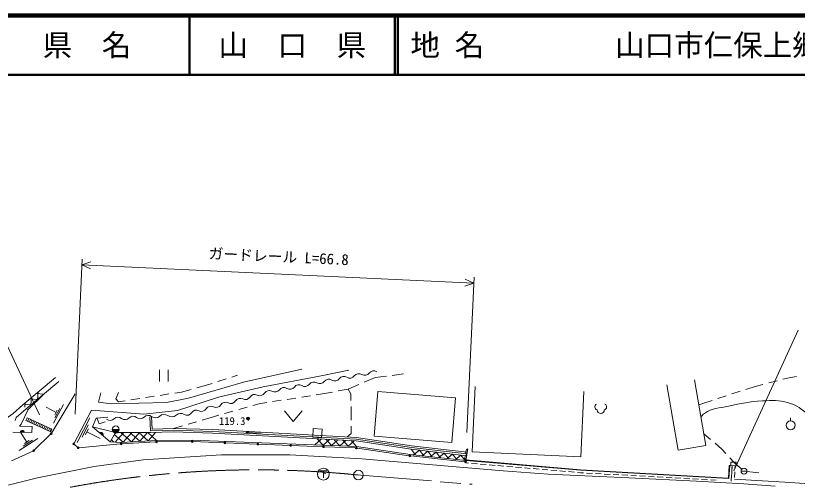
# Model space of a CAD drawing. Units: millimetres, scale not verified. Extents: x 40000 to 680000, y 20000 to 380000.
# Drawn here: x 303547 to 435889, y 301320 to 380000 of the extents above; entities that cross this region are included whole.
import ezdxf
from ezdxf.enums import TextEntityAlignment as Align

# ---------------------------------------------------------------- set-up
doc = ezdxf.new("R2010")
doc.units = ezdxf.units.MM
doc.header["$LTSCALE"] = 1000
doc.linetypes.add('CHAIN', pattern=[18.5, 12, -1.5, 3.5, -1.5])
for name, color, linetype, lineweight in [('M-BGD', 7, 'Continuous', 13), ('M-BGD-EXST', 7, 'Continuous', 13), ('M-BMK', 2, 'CHAIN', 13), ('M-BMK-OTRS', 5, 'Continuous', 13), ('M-BMK-ROW', 30, 'Continuous', 13), ('M-BMK-SRVR', 3, 'Continuous', 13), ('M-STR-HTXT', 7, 'Continuous', 13), ('M-STR-STRC', 7, 'Continuous', 13), ('M-TTL', 2, 'Continuous', 140), ('M-TTL-LINE', 7, 'Continuous', 50)]:
    doc.layers.add(name, color=color, linetype=linetype, lineweight=lineweight)
doc.layers.add('M-BMK-HTXT', color=7, linetype='Continuous')
doc.layers.add('M-TTL-TXT', color=7, linetype='Continuous')
doc.styles.add('ＭＳ ゴシック', font='')
doc.styles.get('ＭＳ ゴシック').set_extended_font_data('MS Gothic')

msp = doc.modelspace()

# ---------------------------------------------------------------- linework, layer by layer
at = {"layer": 'M-BGD'}
for p, q in [((327882, 320054), (327882, 318054)), ((329382, 320054), (329382, 318054)), ((340151, 318805), (341101, 319114)), ((364389, 318724), (366306, 318972)), ((367297, 319100), (369214, 319348)), ((335872, 317414), (336822, 317723)), ((337773, 318032), (339200, 318496)), ((362570, 317948), (364389, 318724)), ((432488, 318184), (431034, 317816)), ((434772, 318763), (433457, 318430)), ((435721, 318883), (434772, 318763)), ((331613, 316277), (333259, 316716)), ((334226, 316974), (335872, 317414)), ((358147, 316456), (359830, 316780)), ((359830, 316780), (361650, 317556)), ((360286, 315944), (359830, 316780)), ((415698, 306429), (413786, 317500)), ((426216, 316414), (424790, 315950)), ((428750, 317237), (427167, 316723)), ((430064, 317571), (428750, 317237)), ((307226, 315010), (305959, 315123)), ((306255, 315370), (306141, 314103)), ((308311, 315917), (307044, 316030)), ((307340, 316277), (307226, 315010)), ((309570, 309224), (313615, 315973)), ((320948, 316209), (320528, 315111)), ((320528, 315111), (320941, 314619)), ((323066, 314949), (324548, 315179)), ((325536, 315333), (327019, 315563)), ((328007, 315716), (329489, 315947)), ((330477, 316100), (331613, 316277)), ((349511, 315029), (350994, 315256)), ((351982, 315408), (353465, 315635)), ((354453, 315787), (355482, 315944)), ((355482, 315944), (357165, 316268)), ((360312, 314835), (360286, 315944)), ((423839, 315641), (422412, 315177)), ((306141, 314103), (304873, 314216)), ((305169, 314463), (305103, 313716)), ((310389, 312815), (308705, 313714)), ((311653, 314170), (309968, 311012)), ((320941, 314619), (322078, 314795)), ((341306, 313294), (342750, 313701)), ((343712, 313972), (345023, 314341)), ((345023, 314341), (346051, 314498)), ((347040, 314650), (348523, 314877)), ((360364, 312727), (360337, 313836)), ((419878, 314354), (419220, 314104)), ((421461, 314868), (419878, 314354)), ((311021, 313493), (310179, 311914)), ((310600, 313210), (310179, 312421)), ((316371, 313224), (313374, 307506)), ((336626, 311977), (337937, 312346)), ((338899, 312617), (340343, 313023)), ((349055, 313075), (350555, 311275)), ((350555, 311275), (352055, 313075)), ((360363, 311503), (360364, 312727)), ((305763, 311762), (305561, 311316)), ((306036, 311638), (305835, 311193)), ((306310, 311514), (306108, 311069)), ((306583, 311391), (306381, 310945)), ((306856, 311267), (306655, 310821)), ((307130, 311143), (306928, 310698)), ((307403, 311019), (307201, 310574)), ((313987, 307731), (316104, 311907)), ((326561, 312105), (326649, 310010)), ((332744, 310832), (334182, 311256)), ((335141, 311539), (336626, 311977)), ((434745, 311397), (434745, 311897)), ((307676, 310896), (307475, 310450)), ((307950, 310772), (307748, 310326)), ((308223, 310648), (308021, 310203)), ((308496, 310524), (308294, 310079)), ((308769, 310401), (308568, 309955)), ((309043, 310277), (308841, 309831)), ((309316, 310153), (309114, 309708)), ((309589, 310029), (309388, 309584)), ((314795, 308634), (315853, 310722)), ((315338, 309015), (315867, 310059)), ((330300, 310111), (331784, 310549)), ((360361, 309280), (360362, 310503)), ((307293, 308402), (304168, 306385)), ((305462, 307810), (304386, 309476)), ((306703, 306447), (309462, 309120)), ((315602, 309537), (317830, 308408)), ((320435, 309446), (319560, 307821)), ((321727, 307771), (320245, 309092)), ((320541, 309446), (320273, 309145)), ((321872, 309436), (320404, 307789)), ((323139, 307852), (321358, 309440)), ((323203, 309426), (321727, 307771)), ((324551, 307933), (322874, 309428)), ((324534, 309416), (323139, 307852)), ((325963, 308014), (324389, 309417)), ((325864, 309406), (324551, 307933)), ((327375, 308095), (325905, 309406)), ((327222, 309426), (325963, 308014)), ((342507, 309438), (342891, 309606)), ((345004, 309311), (342507, 309438)), ((342872, 309232), (342507, 309438)), ((342891, 309606), (342872, 309232)), ((355620, 307270), (354614, 308359)), ((359653, 308687), (360361, 309280)), ((420063, 309224), (421195, 308250)), ((306377, 308106), (304815, 307097)), ((305852, 308062), (305071, 307558)), ((314001, 306942), (313486, 307406)), ((321261, 307489), (314262, 306855)), ((320195, 307797), (319757, 308187)), ((327234, 307836), (321560, 307511)), ((333263, 307898), (327533, 307846)), ((338830, 307685), (333563, 307893)), ((344398, 307464), (339130, 307673)), ((349965, 307244), (344697, 307453)), ((355532, 307024), (350265, 307232)), ((354207, 307326), (354137, 307402)), ((355285, 308323), (354207, 307326)), ((356677, 308247), (355620, 307270)), ((357033, 307215), (356047, 308282)), ((358069, 308172), (357033, 307215)), ((358446, 307159), (357480, 308204)), ((359461, 308096), (358446, 307159)), ((359859, 307103), (358914, 308126)), ((360853, 308021), (359859, 307103)), ((361272, 307047), (360347, 308048)), ((421953, 307598), (423086, 306623)), ((302846, 304642), (306458, 306281)), ((361099, 306803), (355832, 307012)), ((370134, 305498), (361397, 306776)), ((370499, 306590), (371267, 305619)), ((370931, 305656), (371904, 306426)), ((371904, 306426), (372664, 305466)), ((372346, 305501), (373308, 306262)), ((373308, 306262), (374061, 305312)), ((373761, 305345), (374713, 306099)), ((374713, 306099), (375457, 305159)), ((375175, 305189), (376118, 305935)), ((376118, 305935), (376854, 305005)), ((376590, 305034), (377523, 305772)), ((377523, 305772), (378251, 304851)), ((380095, 306671), (379745, 304687)), ((423086, 306623), (423761, 305884)), ((379568, 304455), (370432, 305460)), ((378005, 304878), (378927, 305608)), ((378927, 305608), (379648, 304698)), ((379420, 304723), (379805, 305027)), ((379745, 304687), (379710, 304289)), ((424435, 305146), (425110, 304407)), ((424643, 303809), (424646, 304409)), ((424646, 304409), (425539, 304404)), ((426476, 303204), (424941, 304487)), ((425536, 303804), (425539, 304404)), ((380220, 304245), (379710, 304289)), ((381715, 304117), (380718, 304202)), ((383209, 303989), (382213, 304074)), ((384704, 303861), (383707, 303946)), ((386198, 303733), (385202, 303818)), ((387693, 303605), (386696, 303690)), ((389187, 303477), (388191, 303562)), ((390682, 303349), (389686, 303434)), ((392176, 303221), (391180, 303306)), ((393671, 303093), (392675, 303178)), ((424643, 303809), (424345, 303824)), ((424643, 303809), (425536, 303804)), ((424845, 303808), (424780, 302750)), ((424839, 303808), (424813, 303302)), ((425340, 303805), (425312, 303278)), ((395165, 302965), (394169, 303050)), ((396660, 302837), (395664, 302922)), ((398155, 302709), (397158, 302794)), ((399162, 302622), (398653, 302666)), ((399693, 302593), (399162, 302622)), ((401191, 302509), (400192, 302565)), ((402689, 302425), (401690, 302481)), ((404186, 302341), (403188, 302397)), ((405684, 302257), (404685, 302313)), ((407182, 302173), (406183, 302229)), ((408679, 302089), (407681, 302145)), ((410177, 302005), (409178, 302061)), ((411674, 301921), (410676, 301977)), ((413172, 301838), (412174, 301894)), ((414670, 301754), (413671, 301810)), ((424750, 302251), (424686, 301193)), ((424787, 302803), (424735, 301804)), ((425286, 302779), (425234, 301780)), ((426359, 302884), (427359, 302884)), ((427356, 302825), (429342, 302587)), ((416167, 301670), (415169, 301726)), ((417665, 301586), (416667, 301642)), ((419163, 301502), (418164, 301558)), ((420660, 301418), (419662, 301474)), ((422158, 301334), (421160, 301390))]:
    msp.add_line(p, q, dxfattribs=at)
for points in [[(316371, 313224), (325258, 312523), (330938, 313147), (337875, 315415), (345474, 317167), (354998, 318975), (359938, 319992)], [(352001, 320119), (342147, 317936), (332791, 315261), (329092, 314504), (319740, 314263), (317589, 314566), (317980, 316150)], [(310301, 318753), (304756, 314117), (303102, 312642), (296819, 308191), (291657, 305125), (287276, 302771), (278589, 298192), (269357, 293750), (260314, 289884), (225305, 275163), (215694, 271531), (206342, 268854), (198227, 267453), (195224, 267038), (186362, 266700), (179669, 266898), (170794, 267757), (164814, 268652), (161018, 269707), (157868, 270786), (149105, 272190), (140249, 278013)], [(310878, 318062), (305344, 313436), (303663, 311937)], [(418492, 318314), (420405, 307242), (415698, 306429)], [(381336, 317209), (380824, 306153), (399248, 305299), (399760, 316354)], [(308311, 315917), (305669, 313294), (305344, 313436), (303663, 311937), (303485, 311435)], [(305669, 313294), (304478, 310837), (304214, 310502), (306351, 310438), (306316, 309448), (303072, 309498)], [(319560, 307821), (316553, 310393), (317157, 311849), (319181, 312037)], [(318717, 311230), (317685, 310879), (317331, 311821)], [(326261, 312092), (326361, 309702), (330299, 309811), (336913, 309620), (361214, 308302), (370539, 306887), (379940, 305792)], [(316553, 310393), (320435, 309446), (326370, 309402), (330299, 309511), (336900, 309321), (361183, 308003), (370499, 306590), (379887, 305496)], [(326649, 310010), (330300, 310111), (336925, 309920), (361245, 308600), (370579, 307184), (379992, 306088)], [(379745, 304687), (370315, 305724), (361272, 307047), (333417, 308149), (327375, 308095), (321396, 307752), (319560, 307821)], [(424445, 303819), (424311, 301614), (399191, 303021), (379745, 304687)], [(424345, 303824), (424217, 301720), (399198, 303121), (379762, 304786)], [(425220, 301518), (433772, 300997), (441277, 300533), (450413, 299321), (460783, 298064)]]:
    msp.add_lwpolyline(points, dxfattribs=at)
for points in [[(377373, 307740), (364224, 308811), (364840, 316372), (377989, 315302)], [(305288, 311440), (305490, 311886), (309683, 309987), (309481, 309542)]]:
    msp.add_lwpolyline(points, close=True, dxfattribs=at)
for centre, radius in [((342892, 311783), 250), ((342892, 311783), 204), ((342892, 311783), 159), ((342892, 311783), 114), ((342892, 311783), 68.2), ((342892, 311783), 22.7), ((434745, 310647), 750), ((309570, 309224), 150), ((309570, 309224), 120), ((309570, 309224), 100), ((313374, 307506), 150), ((313374, 307506), 120), ((313374, 307506), 100), ((321410, 307502), 150), ((321410, 307502), 120), ((321410, 307502), 100), ((327383, 307845), 150), ((327383, 307845), 120), ((327383, 307845), 100), ((333413, 307899), 150), ((333413, 307899), 120), ((333413, 307899), 100), ((338980, 307679), 150), ((338980, 307679), 120), ((338980, 307679), 100), ((344547, 307458), 150), ((344547, 307458), 120), ((344547, 307458), 100), ((350115, 307238), 150), ((350115, 307238), 120), ((350115, 307238), 100), ((355682, 307018), 150), ((355682, 307018), 120), ((355682, 307018), 100), ((306595, 306343), 150), ((306595, 306343), 120), ((306595, 306343), 100), ((314113, 306842), 150), ((314113, 306842), 120), ((314113, 306842), 100), ((361249, 306797), 150), ((361249, 306797), 120), ((361249, 306797), 100), ((370283, 305476), 150), ((370283, 305476), 120), ((370283, 305476), 100), ((379717, 304439), 150), ((379717, 304439), 120), ((379717, 304439), 100), ((426859, 302884), 500)]:
    msp.add_circle(centre, radius, dxfattribs=at)
for centre, radius, start, end in [((360112, 319584), 956, 238.11366, 322.89766), ((361637, 318430), 956, 58.11366, 142.89766), ((362648, 320054), 956, 238.11366, 322.89766), ((364173, 318900), 956, 58.11366, 142.89766), ((354031, 317020), 956, 58.11366, 142.89766), ((355041, 318643), 956, 238.11366, 322.89766), ((356566, 317490), 956, 58.11366, 142.89766), ((357577, 319114), 956, 238.11366, 322.89766), ((359102, 317960), 956, 58.11366, 142.89766), ((346491, 315586), 943, 62.29979, 147.70885), ((347435, 317233), 956, 238.11366, 322.89766), ((348960, 316079), 956, 58.11366, 142.89766), ((349970, 317703), 956, 238.11366, 322.89766), ((351495, 316549), 956, 58.11366, 142.89766), ((352506, 318173), 956, 238.11366, 322.89766), ((341550, 314262), 943, 62.29979, 147.70885), ((342426, 315931), 943, 242.29979, 327.70885), ((344021, 314924), 943, 62.29979, 147.70885), ((344897, 316593), 943, 242.29979, 327.70885), ((336608, 312937), 943, 62.29979, 147.70885), ((337485, 314607), 943, 242.29979, 327.70885), ((339079, 313599), 943, 62.29979, 147.70885), ((339956, 315269), 943, 242.29979, 327.70885), ((402141, 313753), 536, 116.08703, 255.33416), ((403070, 313753), 536, 284.66584, 63.91297), ((328692, 311396), 1089, 53.93524, 133.13772), ((329974, 313157), 1089, 233.93524, 313.13772), ((331464, 311567), 1089, 53.93524, 133.13772), ((332543, 313282), 943, 242.29979, 327.70885), ((334138, 312275), 943, 62.29979, 147.70885), ((335014, 313945), 943, 242.29979, 327.70885), ((402605, 313235), 600, 180, 0), ((319540, 312396), 933, 230.27617, 316.14254), ((320886, 311102), 933, 50.27617, 136.14254), ((322079, 312538), 933, 230.27617, 316.14254), ((323425, 311245), 933, 50.27617, 136.14254), ((324618, 312680), 933, 230.27617, 316.14254), ((325964, 311387), 933, 50.27617, 136.14254), ((327202, 312985), 1089, 233.93524, 313.13772), ((304693, 309419), 354, 7.91139, 170.31657), ((304693, 309419), 283, 10.13543, 168.09253), ((304693, 309419), 212, 13.88175, 164.3462), ((304693, 309419), 142, 21.59348, 156.63447), ((304693, 309419), 100, 31.91115, 146.31681), ((318021, 309066), 354, 328.27238, 130.67756), ((318021, 309066), 283, 330.49642, 128.45352), ((318021, 309066), 212, 334.24275, 124.7072), ((318021, 309066), 142, 341.95448, 116.99547), ((318021, 309066), 100, 352.27214, 106.6778), ((380384, 306109), 632, 117.19846, 222.78504), ((380209, 305117), 632, 117.19846, 222.78504)]:
    msp.add_arc(centre, radius, start, end, dxfattribs=at)
msp.add_open_spline([(419578, 312031), (419710, 312275), (419874, 312477), (420154, 312668), (421535, 313608), (422619, 313540), (424252, 313891), (426460, 314366), (427710, 314672), (429966, 314778), (431687, 314859), (432725, 314984), (434366, 314460), (435834, 313991), (436579, 313440), (437765, 312455), (439173, 311287), (439506, 310184), (440778, 308869), (441979, 307628), (442606, 306824), (444088, 305936), (445145, 305302), (445899, 305286), (447038, 304813), (448344, 304270), (449103, 304000), (450310, 303262), (451063, 302802), (451481, 302514), (452108, 301892), (452627, 301376), (452736, 300916), (453295, 300443), (453873, 299953), (454204, 299821), (454988, 299496)], degree=3, knots=[0, 0, 0, 0, 1, 1, 1, 2, 2, 2, 3, 3, 3, 4, 4, 4, 5, 5, 5, 6, 6, 6, 7, 7, 7, 8, 8, 8, 9, 9, 9, 10, 10, 10, 11, 11, 11, 12, 12, 12, 12], dxfattribs=at)
at = {"layer": 'M-BGD-EXST'}
for p, q in [((355045, 302921), (356245, 302921)), ((355645, 302921), (355645, 301771)), ((355645, 302621), (356045, 302421))]:
    msp.add_line(p, q, dxfattribs=at)
msp.add_circle((355645, 302371), 1000, dxfattribs=at)
at = {"layer": 'M-BMK'}
msp.add_lwpolyline([(360767, 302270), (361969, 302202), (380813, 300651)], dxfattribs=at)
msp.add_arc((344326, 132952), 170149, 84.1847, 115.08484, dxfattribs=at)
at = {"layer": 'M-BMK-OTRS'}
msp.add_lwpolyline([(297424, 299305), (307223, 301769), (316845, 303674), (325117, 304792), (338414, 305649), (349975, 305627), (362151, 304968), (386100, 302959), (393702, 302383), (407361, 301742), (418791, 301196), (426853, 300721), (432111, 300310)], dxfattribs=at)
at = {"layer": 'M-BMK-ROW'}
for p, q in [((353833, 308625), (353941, 310121)), ((353941, 310121), (355437, 310013)), ((355437, 310013), (355330, 308517)), ((355330, 308517), (353833, 308625))]:
    msp.add_line(p, q, dxfattribs=at)
at = {"layer": 'M-BMK-SRVR'}
msp.add_circle((361566, 302225), 800, dxfattribs=at)
at = {"layer": 'M-STR-HTXT'}
for p, q in [((313605, 312501), (314820, 338787)), ((314774, 337788), (316300, 338319)), ((314774, 337788), (381118, 334721)), ((314774, 337788), (316245, 337120)), ((307602, 312389), (296897, 335249)), ((381118, 334721), (379647, 335389)), ((379948, 309433), (381164, 335720)), ((381118, 334721), (379591, 334191)), ((425121, 302948), (436043, 326744))]:
    msp.add_line(p, q, dxfattribs=at)
at = {"layer": 'M-STR-STRC'}
msp.add_line((319892, 309928), (321092, 309928), dxfattribs=at)
msp.add_circle((320492, 309928), 600, dxfattribs=at)
for radius in [491, 382, 273, 164, 54.5]:
    msp.add_arc((320492, 309928), radius, 180, 0, dxfattribs=at)
at = {"layer": 'M-TTL'}
msp.add_line((680000, 380000), (40000, 380000), dxfattribs=at)
at = {"layer": 'M-TTL-LINE'}
for p, q in [((333000, 380000), (333000, 370000)), ((367750, 380000), (367750, 370000)), ((368250, 380000), (368250, 370000)), ((40000, 370000), (680000, 370000))]:
    msp.add_line(p, q, dxfattribs=at)

# ---------------------------------------------------------------- texts
at = {"layer": 'M-BMK-HTXT', "style": 'ＭＳ ゴシック'}
msp.add_text('119.3', height=1320, dxfattribs=at).set_placement((337966, 310304), align=Align.BOTTOM_LEFT)
at = {"layer": 'M-STR-HTXT', "style": 'ＭＳ ゴシック'}
msp.add_text('ガードレール L=66.8', height=1833, rotation=357.353, dxfattribs=at).set_placement((348015, 337753), align=Align.BOTTOM_CENTER)
at = {"layer": 'M-TTL-TXT', "style": 'ＭＳ ゴシック'}
for s, p in [('県\u3000名', (315625, 375000)), ('山\u3000口\u3000県', (350375, 375000))]:
    msp.add_text(s, height=3666, dxfattribs=at).set_placement(p, align=Align.MIDDLE_CENTER)
for s, p in [('地 名', (370380, 375000)), ('山口市仁保上郷', (405024, 375000))]:
    msp.add_text(s, height=3666, dxfattribs=at).set_placement(p, align=Align.MIDDLE_LEFT)

doc.saveas('drawing.dxf')
